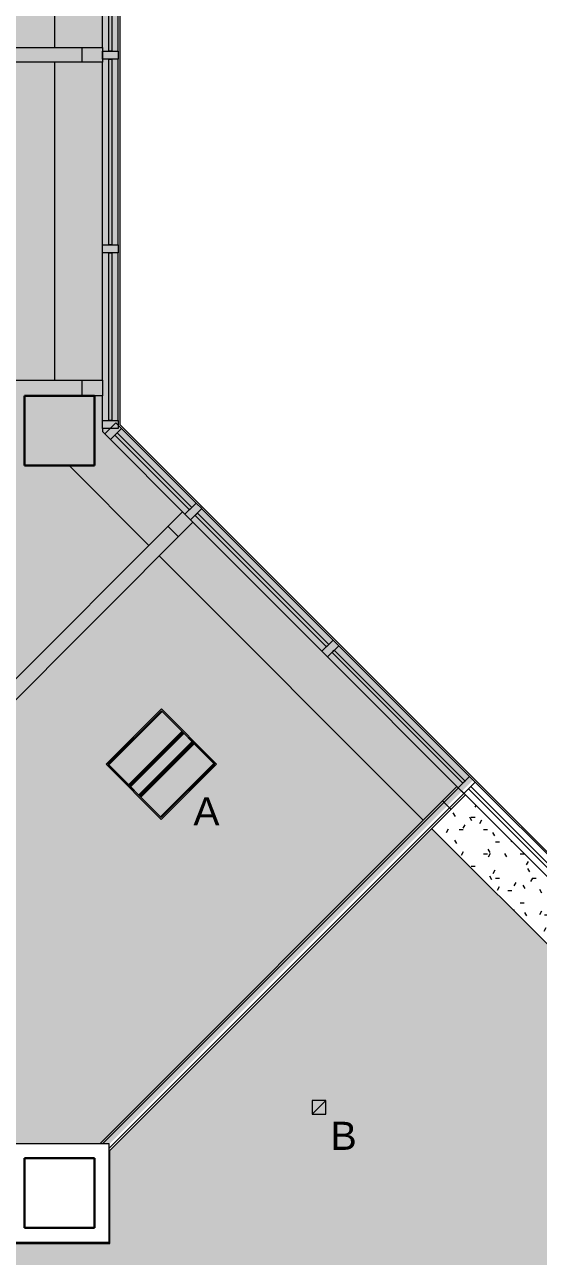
# Model space of a CAD drawing. Header units: inches. Extents: x -1196 to 1003, y -7097 to -4899.
# Drawn here: x 12.9 to 174.7, y -5898.2 to -5510.4 of the extents above; entities that cross this region are included whole.
import ezdxf

# ---------------------------------------------------------------- set-up
doc = ezdxf.new("R2010")
doc.units = ezdxf.units.IN
doc.header["$MEASUREMENT"] = 0
for name, color, linetype, lineweight in [('A-CLNG', 13, 'Continuous', 13), ('A-CLNG-PATT', 13, 'Continuous', 13), ('A-DETL-GENF', 92, 'Continuous', 9), ('A-FLOR', 192, 'Continuous', 13), ('A-GLAZ-CURT', 52, 'Continuous', 9), ('A-GLAZ-CWMG', 51, 'Continuous', 9), ('A-WALL', 113, 'Continuous', 9), ('E-LITE-EQPM', 33, 'Continuous', 9), ('E-LITE-EQPM-IDEN', 33, 'Continuous', 9), ('I-WALL', 2, 'Continuous', 9), ('S-COLS', 52, 'Continuous', 9)]:
    doc.layers.add(name, color=color, linetype=linetype, lineweight=lineweight)
doc.styles.add('Arial', font='arial.ttf', dxfattribs={"height": 8.851796})

# ---------------------------------------------------------------- blocks, each defined once
blk = doc.blocks.new('Concrete-Rectangular-Column - 24 X 24-V1-FIRST FLOOR RCP')
at = {"layer": 'S-COLS', "lineweight": 30}
for p, q in [((-11, 11), (11, 11)), ((-11, -11), (-11, 11)), ((11, 11), (11, -11)), ((11, -11), (-11, -11))]:
    blk.add_line(p, q, dxfattribs=at)
blk = doc.blocks.new('Concrete-Rectangular-Column - 24 X 24-5087837-FIRST FLOOR RCP')
at = {"layer": 'S-COLS', "lineweight": 30}
for p, q in [((-11, 11), (11, 11)), ((-11, -11), (-11, 11)), ((11, 11), (11, -11)), ((11, -11), (-11, -11))]:
    blk.add_line(p, q, dxfattribs=at)
blk = doc.blocks.new('System Panel - Glazed-5271373-FIRST FLOOR RCP')
at = {"layer": 'A-GLAZ-CURT', "lineweight": 13}
for p, q in [((-26.375, -0.5), (-26.375, 0.5)), ((-26.375, 0.5), (26.375, 0.5)), ((26.375, 0.5), (26.375, -0.5)), ((26.375, -0.5), (-26.375, -0.5))]:
    blk.add_line(p, q, dxfattribs=at)
blk = doc.blocks.new('Rectangular Mullion - 2_5_ x 5_ rectangular-4899100-FIRST FLOOR RCP')
at = {"layer": 'A-GLAZ-CWMG'}
for p, q in [((66.99, -5661.06), (43.47, -5637.55)), ((62.68, -5663.83), (39.94, -5641.08))]:
    blk.add_line(p, q, dxfattribs=at)
blk = doc.blocks.new('Rectangular Mullion - 2_5_ x 5_ rectangular-5269406-FIRST FLOOR RCP')
at = {"layer": 'A-GLAZ-CWMG', "lineweight": 20}
for p, q in [((-2.5, 2.5), (0, 2.5)), ((-2.5, -2.5), (-2.5, 2.5)), ((0, 2.5), (0, -2.5)), ((0, -2.5), (-2.5, -2.5))]:
    blk.add_line(p, q, dxfattribs=at)
blk = doc.blocks.new('Rectangular Mullion - 2_5_ x 5_ rectangular-5269405-FIRST FLOOR RCP')
at = {"layer": 'A-GLAZ-CWMG', "lineweight": 20}
for p, q in [((0, 2.5), (-2.5, 2.5)), ((-2.5, 2.5), (-2.5, -2.5)), ((0, -2.5), (0, 2.5)), ((-2.5, -2.5), (0, -2.5))]:
    blk.add_line(p, q, dxfattribs=at)
blk = doc.blocks.new('Rectangular Mullion - 2_5_ x 5_ rectangular-V25-FIRST FLOOR RCP')
at = {"layer": 'A-GLAZ-CWMG'}
for p, q in [((37.44, -5517.68), (37.44, -5460.28)), ((42.44, -5518.78), (42.44, -5460.28))]:
    blk.add_line(p, q, dxfattribs=at)
blk = doc.blocks.new('System Panel - Glazed-5271094-FIRST FLOOR RCP')
at = {"layer": 'A-GLAZ-CURT', "lineweight": 13}
for p, q in [((-29.25, -0.5), (-29.25, 0.5)), ((-29.25, 0.5), (29.25, 0.5)), ((29.25, 0.5), (29.25, -0.5)), ((29.25, -0.5), (-29.25, -0.5))]:
    blk.add_line(p, q, dxfattribs=at)
blk = doc.blocks.new('Rectangular Mullion - 2_5_ x 5_ rectangular-4899087-FIRST FLOOR RCP')
at = {"layer": 'A-GLAZ-CWMG'}
for p, q in [((42.44, -5579.8), (42.44, -5521.28)), ((37.44, -5579.8), (37.44, -5522.3))]:
    blk.add_line(p, q, dxfattribs=at)
blk = doc.blocks.new('System Panel - Glazed-5271376-FIRST FLOOR RCP')
at = {"layer": 'A-GLAZ-CURT', "lineweight": 13}
for p, q in [((-29.26, -0.5), (-29.26, 0.5)), ((-29.26, 0.5), (29.26, 0.5)), ((29.26, 0.5), (29.26, -0.5)), ((29.26, -0.5), (-29.26, -0.5))]:
    blk.add_line(p, q, dxfattribs=at)
blk = doc.blocks.new('Rectangular Mullion - 2_5_ x 5_ rectangular-4899089-FIRST FLOOR RCP')
at = {"layer": 'A-GLAZ-CWMG'}
for p, q in [((37.44, -5622.4), (37.44, -5582.3)), ((42.44, -5635.05), (42.44, -5582.3)), ((37.44, -5635.05), (37.44, -5627.28))]:
    blk.add_line(p, q, dxfattribs=at)
blk = doc.blocks.new('System Panel - Glazed-V26-FIRST FLOOR RCP')
at = {"layer": 'A-GLAZ-CURT', "lineweight": 13}
for p, q in [((-16.625, -0.5), (-16.625, 0.5)), ((-16.625, 0.5), (16.625, 0.5)), ((16.625, 0.5), (16.625, -0.5)), ((16.625, -0.5), (-16.625, -0.5))]:
    blk.add_line(p, q, dxfattribs=at)
blk = doc.blocks.new('Rectangular Mullion - 2_5_ x 5_ rectangular-V27-FIRST FLOOR RCP')
at = {"layer": 'A-GLAZ-CWMG'}
for p, q in [((110.12, -5704.19), (68.75, -5662.83)), ((106.58, -5707.73), (65.95, -5667.1))]:
    blk.add_line(p, q, dxfattribs=at)
blk = doc.blocks.new('Rectangular Mullion - 2_5_ x 5_ rectangular-V28-FIRST FLOOR RCP')
at = {"layer": 'A-GLAZ-CWMG'}
for p, q in [((153.08, -5747.15), (111.89, -5705.96)), ((149.1, -5750.24), (108.35, -5709.5))]:
    blk.add_line(p, q, dxfattribs=at)
blk = doc.blocks.new('System Panel - Glazed-5271095-FIRST FLOOR RCP')
at = {"layer": 'A-GLAZ-CURT', "lineweight": 13}
for p, q in [((-29.125, -0.5), (-29.125, 0.5)), ((-29.125, 0.5), (29.125, 0.5)), ((29.125, 0.5), (29.125, -0.5)), ((29.125, -0.5), (-29.125, -0.5))]:
    blk.add_line(p, q, dxfattribs=at)
blk = doc.blocks.new('Rectangular Mullion - 2_5_ x 5_ rectangular-V29-FIRST FLOOR RCP')
at = {"layer": 'A-GLAZ-CWMG'}
for p, q in [((196.21, -5790.28), (154.84, -5748.92)), ((192.67, -5793.82), (151.75, -5752.9))]:
    blk.add_line(p, q, dxfattribs=at)
blk = doc.blocks.new('System Panel - Glazed-V30-FIRST FLOOR RCP')
at = {"layer": 'A-GLAZ-CURT', "lineweight": 13}
for p, q in [((-29.25, -0.5), (-29.25, 0.5)), ((-29.25, 0.5), (29.25, 0.5)), ((29.25, 0.5), (29.25, -0.5)), ((29.25, -0.5), (-29.25, -0.5))]:
    blk.add_line(p, q, dxfattribs=at)
blk = doc.blocks.new('Rectangular Mullion - 2_5_ x 5_ rectangular-5269403-FIRST FLOOR RCP')
at = {"layer": 'A-GLAZ-CWMG', "lineweight": 20}
for p, q in [((1.25, 2.5), (-1.25, 2.5)), ((-1.25, 2.5), (-1.25, -2.5)), ((1.25, -2.5), (1.25, 2.5)), ((-1.25, -2.5), (1.25, -2.5))]:
    blk.add_line(p, q, dxfattribs=at)
blk = doc.blocks.new('Rectangular Mullion - 2_5_ x 5_ rectangular-V63-FIRST FLOOR RCP')
at = {"layer": 'A-GLAZ-CWMG', "lineweight": 20}
for p, q in [((1.25, 2.5), (-1.25, 2.5)), ((-1.25, 2.5), (-1.25, -2.5)), ((1.25, -2.5), (1.25, 2.5)), ((-1.25, -2.5), (1.25, -2.5))]:
    blk.add_line(p, q, dxfattribs=at)
blk = doc.blocks.new('L-Recessed-Axis-Plano - 2 X 2-4550865-FIRST FLOOR RCP')
at = {"layer": 'E-LITE-EQPM'}
for p, q in [((11.91, 11.87), (-11.91, 11.87)), ((-11.91, 11.87), (-11.91, -11.88)), ((11.91, -11.88), (11.91, 11.87)), ((-11.88, -11.56), (-11.88, 11.56)), ((-11.88, 11.56), (11.87, 11.56)), ((11.87, 11.56), (11.87, -11.56)), ((-11.88, 2.74), (11.87, 2.74)), ((11.87, 2.51), (-11.88, 2.51)), ((-11.88, 2.3), (11.87, 2.3)), ((-11.88, 2.2), (11.87, 2.2)), ((-11.88, 1.83), (11.87, 1.83)), ((-11.88, -1.83), (11.87, -1.83)), ((-11.88, -2.2), (11.87, -2.2)), ((-11.88, -2.3), (11.87, -2.3)), ((-11.88, -2.51), (11.87, -2.51)), ((-11.88, -2.74), (11.87, -2.74)), ((11.87, -11.56), (-11.88, -11.56)), ((-11.91, -11.88), (11.91, -11.88))]:
    blk.add_line(p, q, dxfattribs=at)
blk = doc.blocks.new('L-Recessed Square Downlight - 4_-4552743-FIRST FLOOR RCP')
at = {"layer": 'E-LITE-EQPM'}
for p, q in [((-2.1875, -2.1875), (-2.1875, 2.1875)), ((-2.1875, 2.1875), (2.1875, 2.1875)), ((-2.1875, 2.1875), (2.1875, -2.1875)), ((2.1875, 2.1875), (2.1875, -2.1875)), ((2.1875, -2.1875), (-2.1875, -2.1875))]:
    blk.add_line(p, q, dxfattribs=at)

msp = doc.modelspace()

# ---------------------------------------------------------------- hatches: boundary and pattern name
at = {"layer": 'A-CLNG-PATT'}
h = msp.add_hatch(dxfattribs=at)
h.set_pattern_fill('FP_13', color=256, style=0, pattern_type=2)
h.set_pattern_definition([(0, (0, 0), (15.36, 3.84), [1.267, -10.253, 1.267, -10.253, -61.44]), (0, (0, 0), (15.36, 3.84), [-23.04, 1.267, -21.773, 1.267, -10.253, -26.88]), (0, (0, 0), (15.36, 3.84), [-57.6, 1.267, -6.413, 1.267, -17.933]), (120, (5.76, 1.92), (-11.0055376, 11.3821502), [1.267, -10.253, 1.267, -10.253, -61.44]), (120, (5.76, 1.92), (-11.0055376, 11.3821502), [-23.04, 1.267, -21.773, 1.267, -10.253, -26.88]), (120, (5.76, 1.92), (-11.0055376, 11.3821502), [-57.6, 1.267, -6.413, 1.267, -17.933]), (240, (7.68, 9.6), (-4.3544624, -15.2221502), [1.267, -10.253, 1.267, -10.253, -61.44]), (240, (7.68, 9.6), (-4.3544624, -15.2221502), [-23.04, 1.267, -21.773, 1.267, -10.253, -26.88]), (240, (7.68, 9.6), (-4.3544624, -15.2221502), [-57.6, 1.267, -6.413, 1.267, -17.933])])
h.paths.add_polyline_path([(252.94, -5875.3), (252.94, -5867.28), (266.13, -5867.28), (151.75, -5752.9), (141.14, -5763.5), (252.04, -5874.4)], flags=0)
h = msp.add_hatch(dxfattribs=at)
h.set_pattern_fill('FP_1', color=256, style=0, pattern_type=2)
h.set_pattern_definition([(0, (0, 0), (30.72, 7.68), [1.267, -21.773, 1.267, -21.773, -122.88]), (0, (0, 0), (30.72, 7.68), [-46.08, 1.267, -44.813, 1.267, -21.773, -53.76]), (0, (0, 0), (30.72, 7.68), [-115.2, 1.267, -14.093, 1.267, -37.133]), (120, (11.52, 3.84), (-22.011075, 22.7643), [1.267, -21.773, 1.267, -21.773, -122.88]), (120, (11.52, 3.84), (-22.011075, 22.7643), [-46.08, 1.267, -44.813, 1.267, -21.773, -53.76]), (120, (11.52, 3.84), (-22.011075, 22.7643), [-115.2, 1.267, -14.093, 1.267, -37.133]), (240, (15.36, 19.2), (-8.708925, -30.4443), [1.267, -21.773, 1.267, -21.773, -122.88]), (240, (15.36, 19.2), (-8.708925, -30.4443), [-46.08, 1.267, -44.813, 1.267, -21.773, -53.76]), (240, (15.36, 19.2), (-8.708925, -30.4443), [-115.2, 1.267, -14.093, 1.267, -37.133])])
h.paths.add_polyline_path([(-227.06, -6263.08), (322.42, -6263.04), (322.42, -6138.28), (315.01, -6138.28), (315.36, -6141.37), (316.2, -6145.36), (317.6, -6149.15), (318.58, -6152.98), (319.19, -6157.08), (319.36, -6161.15), (319.1, -6165.24), (318.42, -6169.29), (317.31, -6173.25), (316.22, -6177.6), (315.57, -6182.03), (315.37, -6186.53), (315.67, -6191.28), (316.36, -6195.57), (317.59, -6200.12), (318.91, -6203.98), (319.86, -6208.38), (320.3, -6212.44), (320.31, -6216.58), (319.84, -6220.85), (318.92, -6225.05), (317.54, -6229.12), (316.75, -6233.5), (316.41, -6237.25), (316.42, -6241.36), (316.8, -6245.46), (317.56, -6249.5), (317.56, -6258.45), (315.96, -6254.34), (314.75, -6250.1), (313.94, -6245.76), (313.54, -6241.37), (313.55, -6236.96), (313.96, -6232.57), (314.79, -6228.24), (316.1, -6224.43), (316.99, -6220.51), (317.43, -6216.5), (317.42, -6212.44), (316.96, -6208.38), (316.03, -6204.39), (314.71, -6200.53), (313.51, -6195.96), (312.75, -6191.07), (312.49, -6186.53), (312.7, -6181.77), (313.4, -6177.02), (314.57, -6172.36), (315.61, -6168.66), (316.25, -6164.88), (316.48, -6161.04), (316.31, -6157.17), (315.71, -6153.31), (314.7, -6149.54), (313.35, -6145.89), (312.51, -6141.74), (312.12, -6138.28), (252.94, -6138.28), (252.94, -6107.28), (314.54, -6107.28), (314.54, -5867.99), (311.65, -5867.94), (299, -5879.78), (274.94, -5879.78), (274.94, -5889.28), (252.94, -5889.28), (252.94, -5875.3), (141.14, -5763.5), (39.81, -5864.84), (39.81, -5894.15), (-3.19, -5894.15), (-3.47, -5893.87), (-3.85, -5893.87), (-30.44, -5867.28), (-205.06, -5867.28), (-205.06, -5893.87), (-227.06, -5893.87), (-227.06, -6107.28), (-210.06, -6107.28), (-210.06, -5929.87), (-209.56, -5929.87), (-209.56, -6107.28), (-205.06, -6107.28), (-205.06, -6117.78), (12.94, -6117.78), (12.94, -6107.28), (34.94, -6107.28), (34.94, -6117.78), (216.94, -6117.78), (216.94, -6118.78), (34.94, -6118.78), (34.94, -6129.28), (12.94, -6129.28), (12.94, -6118.78), (-205.06, -6118.78), (-205.06, -6138.28), (-227.06, -6138.28), (-227.06, -6149.89)], flags=0)
h.paths.add_polyline_path([(213.98, -6094.28), (-195.56, -6094.28), (-195.56, -5902.28), (274.94, -5902.28), (274.94, -6094.28), (252.94, -6094.28)], flags=0)
h.paths.add_polyline_path([(273.94, -5867.28), (274.94, -5867.28), (267.72, -5865.68), (267.63, -5865.24), (267.17, -5864.78), (264.67, -5864.78), (264.67, -5862.28), (263.63, -5864.78), (266.13, -5867.28), (271.02, -5867.28)], flags=0)
h.paths.add_polyline_path([(312.51, -5867.14), (314.54, -5867.13), (314.54, -5865.24)], flags=0)
at = {"layer": 'A-DETL-GENF'}
h = msp.add_hatch(color=253, dxfattribs=at)
h.paths.add_polyline_path([(-96.31, -7097.28), (1002.44, -7097.28), (1002.44, -5859.78), (322.42, -5859.78), (322.44, -6330.92), (683.59, -6330.92), (683.59, -6624.92), (559.5, -6624.92), (559.5, -6380.94), (274.94, -6380.94), (274.94, -6852.28), (-475.06, -6852.28), (-475.06, -7097.28), (-115.06, -7097.28)], flags=0)
h.paths.add_polyline_path([(607.07, -6718.44), (607.07, -6718.44), (607.07, -6718.11)], flags=0)
h.paths.add_polyline_path([(703.07, -6718.44), (703.07, -6718.44), (703.07, -6718.11)], flags=0)
h.paths.add_polyline_path([(415.07, -6718.44), (415.07, -6718.44), (415.07, -6718.11)], flags=0)
h.paths.add_polyline_path([(511.07, -6718.44), (511.07, -6718.44), (511.07, -6718.11)], flags=0)
h.paths.add_polyline_path([(319.07, -6718.44), (319.07, -6718.44), (319.07, -6718.11)], flags=0)
h.paths.add_polyline_path([(481.7, -6462.6), (481.7, -6462.6), (481.7, -6461.7)], flags=0)
h.paths.add_polyline_path([(-1005.67, -6377.88), (-1002.51, -6377.88), (-1002.51, -6251.58), (-715.06, -6251.58), (-715.06, -5622.4), (-875.59, -5622.4), (-875.59, -5364.35), (-276.76, -5364.35), (-276.76, -5627.86), (-149.01, -5627.86), (-149.01, -5748.71), (-83.94, -5813.77), (-83.92, -5862.8), (39.67, -5862.8), (154.2, -5748.27), (42.44, -5636.51), (42.44, -4899.28), (-1195.06, -4899.28), (-1195.06, -6377.88), (-1157.23, -6377.88)], flags=0)
h.paths.add_polyline_path([(703.45, -6310.98), (703.45, -6310.98), (703.45, -6310.76)], flags=0)
h.paths.add_polyline_path([(703.48, -6140.42), (703.48, -6140.42), (703.48, -6139.81)], flags=0)
h.paths.add_polyline_path([(-249.39, -5477.1), (-249.39, -5477.1), (-249.39, -5476.71)], flags=0)

# ---------------------------------------------------------------- linework, layer by layer
at = {"layer": 'A-CLNG'}
for p, q in [((22.44, -5517.68), (22.44, -5400.45)), ((22.44, -5622.4), (22.44, -5522.3)), ((37.44, -5637.55), (37.44, -5638.58)), ((37.44, -5638.58), (38.17, -5639.32)), ((52.08, -5674.44), (26.92, -5649.28)), ((138.49, -5760.85), (55.35, -5677.71)), ((56.01, -5725.88), (38.6, -5743.29)), ((73.38, -5743.25), (56.01, -5725.88)), ((38.6, -5743.29), (55.97, -5760.66)), ((55.97, -5760.66), (73.38, -5743.25)), ((252.94, -5875.3), (141.14, -5763.5)), ((39.81, -5894.15), (39.81, -5864.84)), ((-3.19, -5894.15), (39.81, -5894.15))]:
    msp.add_line(p, q, dxfattribs=at)
at = {"layer": 'A-FLOR'}
for p, q in [((42.94, -4937.28), (42.94, -5636.28)), ((42.94, -5636.28), (266.44, -5859.78))]:
    msp.add_line(p, q, dxfattribs=at)
at = {"layer": 'A-WALL', "lineweight": 13}
for p, q in [((-144.13, -5517.68), (37.44, -5517.68)), ((30.94, -5517.68), (30.94, -5522.3)), ((37.44, -5517.68), (37.44, -5522.3)), ((37.44, -5522.3), (-149.01, -5522.3)), ((-144.13, -5622.4), (37.44, -5622.4)), ((30.94, -5622.4), (30.94, -5627.28)), ((37.44, -5622.4), (37.44, -5627.28)), ((37.44, -5627.28), (34.94, -5627.28)), ((-82.16, -5808.67), (62.68, -5663.83)), ((62.68, -5663.83), (65.95, -5667.1)), ((-82.33, -5815.38), (65.95, -5667.1)), ((58.1, -5668.41), (61.37, -5671.68)), ((37.48, -5862.74), (149.54, -5750.69)), ((39.56, -5864.2), (151.31, -5752.45)), ((39.56, -5862.74), (8.64, -5862.74)), ((39.56, -5893.87), (39.56, -5862.74)), ((39.56, -5893.87), (-3.85, -5893.87))]:
    msp.add_line(p, q, dxfattribs=at)
at = {"layer": 'I-WALL', "lineweight": 13}
for p, q in [((36.6, -5862.74), (149.1, -5750.24)), ((149.1, -5750.24), (151.75, -5752.9)), ((151.75, -5752.9), (39.56, -5865.08)), ((144.52, -5754.83), (147.17, -5757.48))]:
    msp.add_line(p, q, dxfattribs=at)

# ---------------------------------------------------------------- block references
at = {"layer": 'A-GLAZ-CURT'}
for name, p, rotation in [('System Panel - Glazed-5271094-FIRST FLOOR RCP', (39.94, -5489.53), 89.99999999999991), ('System Panel - Glazed-5271376-FIRST FLOOR RCP', (39.94, -5550.54), 89.99999999999991), ('System Panel - Glazed-5271373-FIRST FLOOR RCP', (39.94, -5608.67), 89.99999999999991), ('System Panel - Glazed-V26-FIRST FLOOR RCP', (53.46, -5651.07), 134.9999999999999), ('System Panel - Glazed-5271094-FIRST FLOOR RCP', (87.67, -5685.28), 134.9999999999999), ('System Panel - Glazed-5271095-FIRST FLOOR RCP', (130.71, -5728.32), 134.9999999999999), ('System Panel - Glazed-V30-FIRST FLOOR RCP', (173.76, -5771.37), 134.9999999999999)]:
    msp.add_blockref(name, p, dxfattribs=dict(at, rotation=rotation))
at = {"layer": 'A-GLAZ-CWMG'}
for name in ['Rectangular Mullion - 2_5_ x 5_ rectangular-V25-FIRST FLOOR RCP', 'Rectangular Mullion - 2_5_ x 5_ rectangular-4899087-FIRST FLOOR RCP', 'Rectangular Mullion - 2_5_ x 5_ rectangular-4899089-FIRST FLOOR RCP', 'Rectangular Mullion - 2_5_ x 5_ rectangular-4899100-FIRST FLOOR RCP', 'Rectangular Mullion - 2_5_ x 5_ rectangular-V27-FIRST FLOOR RCP', 'Rectangular Mullion - 2_5_ x 5_ rectangular-V28-FIRST FLOOR RCP', 'Rectangular Mullion - 2_5_ x 5_ rectangular-V29-FIRST FLOOR RCP']:
    msp.add_blockref(name, (0, 0), dxfattribs=at)
at = {"layer": 'A-GLAZ-CWMG', "extrusion": (0, 0, -1)}
for name, p, rotation in [('Rectangular Mullion - 2_5_ x 5_ rectangular-5269403-FIRST FLOOR RCP', (-39.94, -5520.03), 90.0000000000001), ('Rectangular Mullion - 2_5_ x 5_ rectangular-5269403-FIRST FLOOR RCP', (-39.94, -5581.05), 90.0000000000001), ('Rectangular Mullion - 2_5_ x 5_ rectangular-5269405-FIRST FLOOR RCP', (-39.94, -5637.55), 45.00000000000009), ('Rectangular Mullion - 2_5_ x 5_ rectangular-5269403-FIRST FLOOR RCP', (-66.1, -5663.71), 45.00000000000009), ('Rectangular Mullion - 2_5_ x 5_ rectangular-5269403-FIRST FLOOR RCP', (-109.24, -5706.85), 45.00000000000009), ('Rectangular Mullion - 2_5_ x 5_ rectangular-V63-FIRST FLOOR RCP', (-152.19, -5749.8), 45.00000000000009)]:
    msp.add_blockref(name, p, dxfattribs=dict(at, rotation=rotation))
at = {"layer": 'A-GLAZ-CWMG', "rotation": 269.9999999999999}
msp.add_blockref('Rectangular Mullion - 2_5_ x 5_ rectangular-5269406-FIRST FLOOR RCP', (39.94, -5637.55), dxfattribs=at)
at = {"layer": 'E-LITE-EQPM', "extrusion": (0, 0, -1)}
for name, p, rotation in [('L-Recessed-Axis-Plano - 2 X 2-4550865-FIRST FLOOR RCP', (-55.99, -5743.27), 134.9999999999997), ('L-Recessed Square Downlight - 4_-4552743-FIRST FLOOR RCP', (-105.65, -5851.28), 180)]:
    msp.add_blockref(name, p, dxfattribs=dict(at, rotation=rotation))
at = {"layer": 'S-COLS'}
for name, p in [('Concrete-Rectangular-Column - 24 X 24-5087837-FIRST FLOOR RCP', (23.94, -5638.28)), ('Concrete-Rectangular-Column - 24 X 24-V1-FIRST FLOOR RCP', (23.94, -5878.28))]:
    msp.add_blockref(name, p, dxfattribs=at)

# ---------------------------------------------------------------- texts
at = {"layer": 'E-LITE-EQPM-IDEN', "char_height": 8.85, "width": 9.828, "attachment_point": 2, "line_spacing_factor": 0.938532, "style": 'Arial'}
for s, insert in [('A', (70.21, -5753.7)), ('B', (113.42, -5855.84))]:
    msp.add_mtext(s, dxfattribs=dict(at, insert=insert))

doc.saveas('drawing.dxf')
